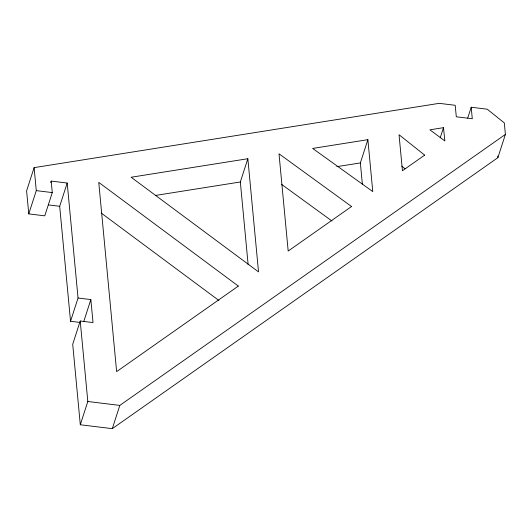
<?xml version="1.0" encoding="UTF-8"?>
<svg xmlns="http://www.w3.org/2000/svg" width="532" height="532" viewBox="0 0 532 532"><rect width="100%" height="100%" fill="white"/><g stroke="black" fill="none" stroke-linecap="round" stroke-linejoin="round"><path stroke-width="0.8" d="M78.051 298.02L90.846 299.576L93.02 322.572L80.219 321.015L72.711 344.271L80.305 424.762L112.305 428.659L497.886 157.665L505.4 134.41L504.316 122.912L487.206 109.193L471.206 107.238L472.29 118.742L456.296 116.787L455.206 105.289L439.213 103.341L34.114 167.633L26.6 190.888L28.768 213.891L44.768 215.839L52.282 192.584L51.198 181.086L67.192 183.035L78.051 298.02L70.537 321.275L80.139 322.445M28.768 213.891L36.282 190.629L34.114 167.633M50.693 182.636L51.198 181.086M70.537 321.275L59.684 206.29L67.192 183.035M83.837 321.281L90.846 299.576M80.305 424.762L87.82 401.5L80.219 321.015M112.305 428.659L119.813 405.404L505.4 134.41M248.131 264.584L240.331 181.977L247.846 158.722L131.138 177.242L258.525 271.892L247.846 158.722M362.392 184.358L360.363 162.925L367.878 139.67L312.65 148.435L372.779 191.593L367.878 139.67M440.223 137.748L443.482 127.673L429.903 129.828L444.858 140.94L443.482 127.673M467.701 118.091L471.206 107.238M155.45 195.45L240.331 181.977M336.816 166.662L360.363 162.925M36.282 190.629L52.282 192.584M48.485 204.926L59.684 206.29M87.82 401.5L119.813 405.404M281.568 184.358L331.935 220.986M101.22 213.046L218.858 300.447M401.78 166.144L404.978 168.691M497.733 156.022L497.886 157.665M238.336 286.083L116.628 371.622L98.759 182.383L238.336 286.083M351.539 206.522L288.184 251.044L279.001 153.775L351.539 206.522M424.662 155.131L402.438 170.745L399.04 134.722L424.662 155.131"/></g></svg>
